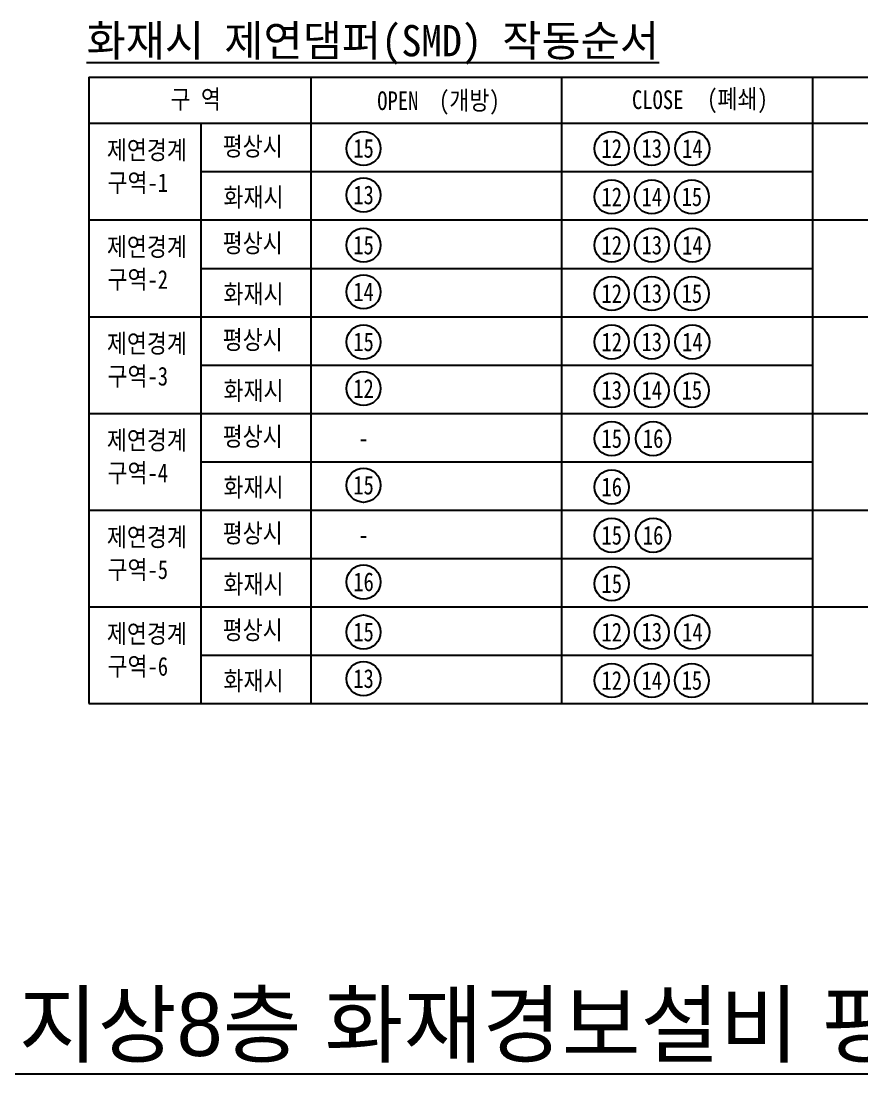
# Model space of a CAD drawing. Header units: millimetres. Extents: x 118559 to 211622, y 1329 to 63037.
# Drawn here: x 158626 to 169840, y 3001 to 17063 of the extents above; entities that cross this region are included whole.
import ezdxf
from ezdxf.enums import TextEntityAlignment as Align

# ---------------------------------------------------------------- set-up
doc = ezdxf.new("R2010")
doc.units = ezdxf.units.MM
doc.header["$LTSCALE"] = 120
for name, color, linetype in [('ETC', 6, 'Continuous'), ('FORM', 7, 'Continuous'), ('M-TEXT', 7, 'Continuous')]:
    doc.layers.add(name, color=color, linetype=linetype)
doc.styles.add('GHD', font='')
doc.styles.add('돋움', font='')
doc.styles.get('GHD').set_extended_font_data('Dotum')
doc.styles.get('돋움').set_extended_font_data('DotumChe')

msp = doc.modelspace()

# ---------------------------------------------------------------- linework, layer by layer
at = {"layer": 'ETC'}
for p, q in [((159530.4, 16315.8), (172036.7, 16315.8)), ((159530.4, 16315.8), (159530.4, 7955.3)), ((159530.4, 14408.7), (172036.7, 14408.7)), ((159530.4, 13118), (172036.7, 13118)), ((159530.4, 11827.3), (172036.7, 11827.3)), ((159530.4, 10536.7), (172036.7, 10536.7)), ((159530.4, 9246), (172036.7, 9246)), ((159530.4, 7955.3), (172036.7, 7955.3))]:
    msp.add_line(p, q, dxfattribs=at)
at = {"layer": 'ETC', "color": 1}
for p, q in [((162489.4, 16315.8), (162489.4, 7955.3)), ((165838.1, 7955.3), (165838.1, 16315.8)), ((169186.9, 7955.3), (169186.9, 16315.8)), ((159530.4, 15699.3), (172036.7, 15699.3)), ((161025.2, 15699.3), (161025.2, 7955.3)), ((161025.2, 15054), (169186.9, 15054)), ((161025.2, 13763.3), (169186.9, 13763.3)), ((161025.2, 12472.7), (169186.9, 12472.7)), ((161025.2, 11182), (169186.9, 11182)), ((161025.2, 9891.3), (169186.9, 9891.3)), ((161025.2, 8600.7), (169186.9, 8600.7))]:
    msp.add_line(p, q, dxfattribs=at)
at = {"layer": 'FORM', "color": 3}
msp.add_line((154606.4, 3013.4, 0), (179361.3, 3013.4, 0), dxfattribs=at)
at = {"layer": 'M-TEXT'}
for centre in [(163193, 15362.9), (166503.6, 15362.9), (167037.7, 15362.9), (167579.5, 15362.9), (163193, 14741.2), (166503.6, 14717.6), (167037.7, 14717.6), (167571.7, 14717.6), (163193, 14072.3), (166503.6, 14072.3), (167037.7, 14072.3), (167579.5, 14072.3), (163193, 13450.6), (166503.6, 13426.9), (167037.7, 13426.9), (167571.7, 13426.9), (163193, 12781.6), (166503.6, 12781.6), (167037.7, 12781.6), (167579.5, 12781.6), (163193, 12159.9), (166503.6, 12136.2), (167037.7, 12136.2), (167571.7, 12136.2), (166503.6, 11490.9), (167054.9, 11490.9), (163193, 10869.2), (166503.6, 10845.6), (166503.6, 10200.2), (167054.9, 10200.2), (163193, 9578.6), (166503.6, 9554.9), (163193, 8909.6), (166503.6, 8909.6), (167037.7, 8909.6), (167579.5, 8909.6), (163193, 8287.9), (166503.6, 8264.2), (167037.7, 8264.2), (167571.7, 8264.2)]:
    msp.add_circle(centre, 228.2, dxfattribs=at)

# ---------------------------------------------------------------- texts
at = {"layer": 'FORM', "color": 4, "style": 'GHD'}
msp.add_text('지상8층 화재경보설비 평면도(신설)-2', height=840.002, dxfattribs=at).set_placement((158593.4, 3253.4, 0))
at = {"layer": 'M-TEXT', "style": '돋움'}
msp.add_text('%%U화재시 제연댐퍼(SMD) 작동순서', height=416.667, dxfattribs=at).set_placement((159498.6, 16592.9))
at = {"layer": 'M-TEXT', "style": '돋움', "width": 0.85}
for s, p in [('구 역', (160955.4, 16019.7)), ('(폐쇄)', (168180.5, 16025.5)), ('OPEN', (163650.4, 16000.4)), ('(개방)', (164604, 16004)), ('CLOSE', (167116.7, 16013.7)), ('제연경계', (160303.5, 15341.7)), ('평상시', (161714.5, 15391.2)), ('구역-1', (160182.1, 14906)), ('화재시', (161725.6, 14712.1)), ('제연경계', (160303.5, 14051.1)), ('평상시', (161714.5, 14100.5)), ('구역-2', (160182.1, 13615.3)), ('화재시', (161725.6, 13421.4)), ('평상시', (161714.5, 12809.8)), ('제연경계', (160303.5, 12760.4)), ('구역-3', (160182.1, 12324.6)), ('화재시', (161725.6, 12130.7)), ('평상시', (161714.5, 11519.1)), ('제연경계', (160303.5, 11469.7)), ('구역-4', (160182.1, 11034)), ('화재시', (161725.6, 10840.1)), ('제연경계', (160303.5, 10179.1)), ('평상시', (161714.5, 10228.5)), ('구역-5', (160182.1, 9743.3)), ('화재시', (161725.6, 9549.4)), ('제연경계', (160303.5, 8888.4)), ('평상시', (161714.5, 8937.8)), ('구역-6', (160182.1, 8452.6)), ('화재시', (161725.6, 8258.7))]:
    msp.add_text(s, height=250, dxfattribs=at).set_placement(p, align=Align.MIDDLE_CENTER)
for s, p in [('15', (163193, 15362.9)), ('12', (166503.6, 15362.9)), ('13', (167037.7, 15362.9)), ('14', (167579.5, 15362.9)), ('13', (163193, 14741.2)), ('12', (166503.6, 14717.6)), ('14', (167037.7, 14717.6)), ('15', (167571.7, 14717.6)), ('15', (163193, 14072.3)), ('12', (166503.6, 14072.3)), ('13', (167037.7, 14072.3)), ('14', (167579.5, 14072.3)), ('14', (163193, 13450.6)), ('12', (166503.6, 13426.9)), ('13', (167037.7, 13426.9)), ('15', (167571.7, 13426.9)), ('15', (163193, 12781.6)), ('12', (166503.6, 12781.6)), ('13', (167037.7, 12781.6)), ('14', (167579.5, 12781.6)), ('12', (163193, 12159.9)), ('13', (166503.6, 12136.2)), ('14', (167037.7, 12136.2)), ('15', (167571.7, 12136.2)), ('15', (166503.6, 11490.9)), ('16', (167054.9, 11490.9)), ('-', (163193, 11498)), ('15', (163193, 10869.2)), ('16', (166503.6, 10845.6)), ('15', (166503.6, 10200.2)), ('16', (167054.9, 10200.2)), ('-', (163193, 10207.3)), ('16', (163193, 9578.6)), ('15', (166503.6, 9554.9)), ('15', (163193, 8909.6)), ('12', (166503.6, 8909.6)), ('13', (167037.7, 8909.6)), ('14', (167579.5, 8909.6)), ('13', (163193, 8287.9)), ('12', (166503.6, 8264.2)), ('14', (167037.7, 8264.2)), ('15', (167571.7, 8264.2))]:
    msp.add_text(s, height=250, dxfattribs=at).set_placement(p, align=Align.MIDDLE)

doc.saveas('drawing.dxf')
